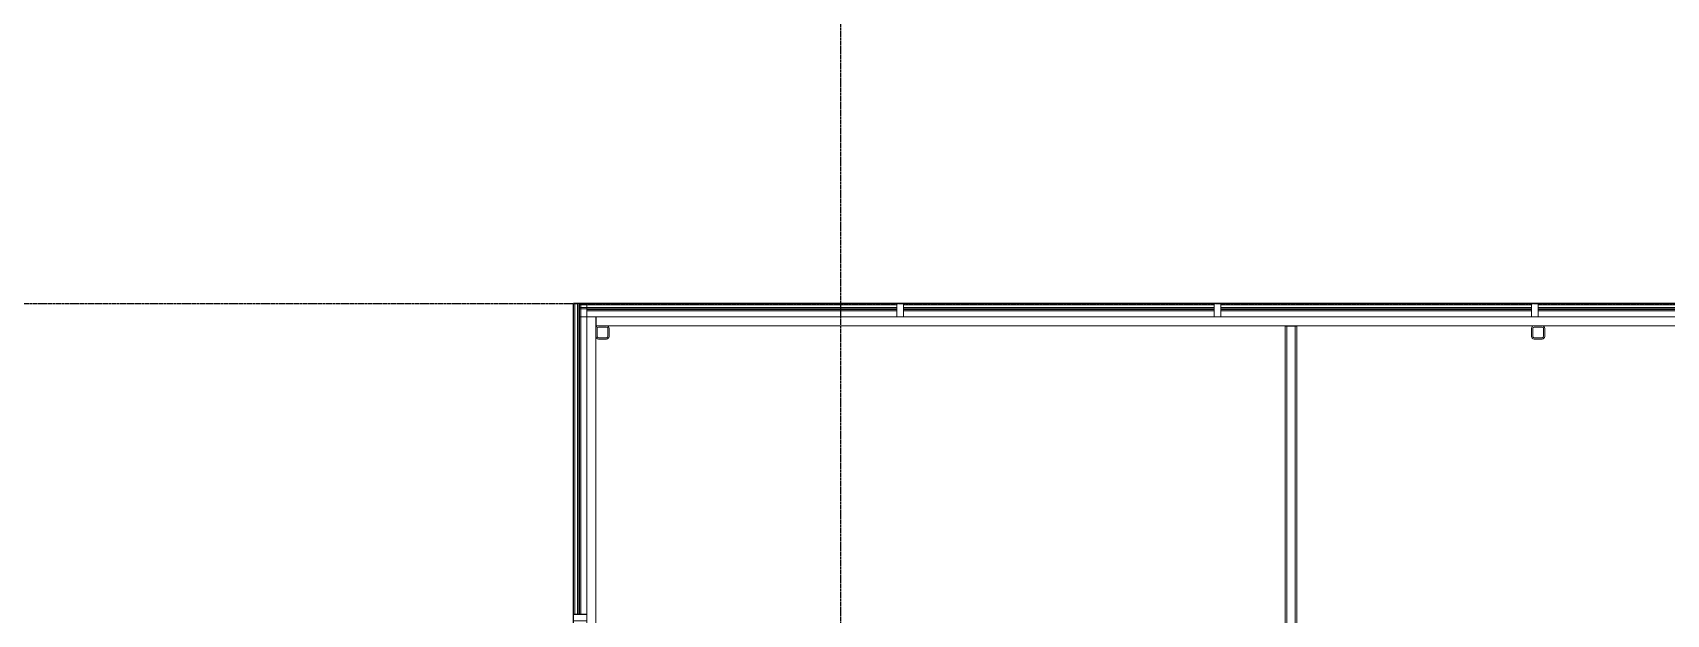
# Model space of a CAD drawing. Header units: millimetres. Extents: x -637480 to 299894, y -125373 to 39000.
# Drawn here: x 225487 to 237844, y 13850 to 18249 of the extents above; entities that cross this region are included whole.
import ezdxf

# ---------------------------------------------------------------- set-up
doc = ezdxf.new("R2010")
doc.units = ezdxf.units.MM
doc.linetypes.add('Xref building Toll$0$Grid Line', pattern=[22.225, 12.7, -3.175, 3.175, -3.175])
for name, color, linetype, lineweight in [('AM_BOR', 4, 'Continuous', 25), ('Xref building Toll$0$A-FLOR', 192, 'Continuous', 25), ('Xref building Toll$0$A-GLAZ-CURT', 52, 'Continuous', 9), ('Xref building Toll$0$A-GLAZ-CWMG', 51, 'Continuous', 9), ('Xref building Toll$0$A-WALL', 113, 'Continuous', 9), ('Xref building Toll$0$S-COLS', 52, 'Continuous', 9)]:
    doc.layers.add(name, color=color, linetype=linetype, lineweight=lineweight)
doc.layers.add('Xref building Toll$0$S-GRID', color=8, linetype='Continuous')

# ---------------------------------------------------------------- blocks, each defined once
blk = doc.blocks.new('Xref building Toll$0$Toll Grids')
at = {"layer": 'Xref building Toll$0$S-GRID', "linetype": 'Xref building Toll$0$Grid Line'}
for p, q in [((231601, -125373.3), (231601, 36031.5)), ((224843, 16200), (280997.7, 16200))]:
    blk.add_line(p, q, dxfattribs=at)
blk = doc.blocks.new('Xref building Toll$0$IVS-CURTPAN-Double Glass - E10THK-I10THK-40mm-1893025-MASTER GROUND FLOOR')
at = {"layer": 'Xref building Toll$0$A-GLAZ-CURT'}
for p, q in [((1175, -10), (-1175, -10)), ((-1175, -10), (-1175, -20)), ((-1175, -20), (-1175, -10)), ((-1175, -10), (1175, -10)), ((-1175, -10), (-1175, -10)), ((-1175, -20), (1175, -20)), ((1175, -20), (-1175, -20)), ((-1175, -20), (-1175, -20)), ((1175, -40), (-1175, -40)), ((-1175, -40), (-1175, -50)), ((-1175, -50), (-1175, -40)), ((-1175, -40), (1175, -40)), ((-1175, -40), (-1175, -40)), ((-1175, -50), (1175, -50)), ((1175, -50), (-1175, -50)), ((-1175, -50), (-1175, -50)), ((1175, -20), (1175, -10)), ((1175, -10), (1175, -20)), ((1175, -10), (1175, -10)), ((1175, -20), (1175, -20)), ((1175, -50), (1175, -40)), ((1175, -40), (1175, -50)), ((1175, -40), (1175, -40)), ((1175, -50), (1175, -50))]:
    blk.add_line(p, q, dxfattribs=at)
blk = doc.blocks.new('Xref building Toll$0$IVS-CURTPAN-Double Glass - E10THK-I10THK-40mm-1893023-MASTER GROUND FLOOR')
at = {"layer": 'Xref building Toll$0$A-GLAZ-CURT'}
for p, q in [((1175, -10), (-1175, -10)), ((-1175, -10), (-1175, -20)), ((-1175, -10), (-1175, -10)), ((-1175, -20), (1175, -20)), ((-1175, -20), (-1175, -20)), ((1175, -40), (-1175, -40)), ((-1175, -40), (-1175, -50)), ((-1175, -40), (-1175, -40)), ((-1175, -50), (1175, -50)), ((-1175, -50), (-1175, -50)), ((1175, -20), (1175, -10)), ((1175, -10), (1175, -10)), ((1175, -20), (1175, -20)), ((1175, -50), (1175, -40)), ((1175, -40), (1175, -40)), ((1175, -50), (1175, -50))]:
    blk.add_line(p, q, dxfattribs=at)
blk = doc.blocks.new('Xref building Toll$0$Rectangular Mullion - _SBA 50 x 100mm Office-1893014-MASTER GROUND FLOOR')
at = {"layer": 'Xref building Toll$0$A-GLAZ-CWMG'}
for p, q in [((268874, 156212), (268874, 156112)), ((268874, 156112), (268874, 156212)), ((268874, 156212), (268874, 156212)), ((271224, 156212), (268874, 156212)), ((268874, 156212), (271224, 156212)), ((271224, 156212), (271224, 156212)), ((271224, 156212), (271224, 156112)), ((271224, 156112), (271224, 156212)), ((268874, 156112), (268874, 156112)), ((268874, 156112), (271224, 156112)), ((268874, 156112), (271224, 156112)), ((271224, 156112), (271224, 156112))]:
    blk.add_line(p, q, dxfattribs=at)
blk = doc.blocks.new('Xref building Toll$0$Rectangular Mullion - _SBA 50 x 100mm Office-1893016-MASTER GROUND FLOOR')
at = {"layer": 'Xref building Toll$0$A-GLAZ-CWMG'}
for p, q in [((268874, 156212), (268874, 156212)), ((268874, 156212), (268874, 156112)), ((268874, 156112), (268874, 156212)), ((268874, 156212), (271224, 156212)), ((271224, 156212), (268874, 156212)), ((271224, 156212), (271224, 156112)), ((271224, 156112), (271224, 156212)), ((271224, 156212), (271224, 156212)), ((268874, 156112), (268874, 156112)), ((271224, 156112), (268874, 156112)), ((271224, 156112), (268874, 156112)), ((271224, 156112), (271224, 156112))]:
    blk.add_line(p, q, dxfattribs=at)
blk = doc.blocks.new('Xref building Toll$0$Rectangular Mullion - _SBA 50 x 100mm Office-1893017-MASTER GROUND FLOOR')
at = {"layer": 'Xref building Toll$0$A-GLAZ-CWMG'}
for p, q in [((25, 50), (-25, 50)), ((-25, 50), (-25, -50)), ((-25, 50), (-25, 50)), ((25, -50), (25, 50)), ((25, 50), (25, 50)), ((-25, -50), (25, -50)), ((-25, -50), (-25, -50)), ((25, -50), (25, -50))]:
    blk.add_line(p, q, dxfattribs=at)
blk = doc.blocks.new('Xref building Toll$0$Rectangular Mullion - _SBA 50 x 100mm Office-1893018-MASTER GROUND FLOOR')
at = {"layer": 'Xref building Toll$0$A-GLAZ-CWMG'}
for p, q in [((-25, 50), (-25, 50)), ((25, 50), (25, 50)), ((-25, -50), (-25, -50)), ((25, -50), (25, -50))]:
    blk.add_line(p, q, dxfattribs=at)
blk = doc.blocks.new('Xref building Toll$0$Rectangular Mullion - _SBA 50 x 100mm Office-1893019-MASTER GROUND FLOOR')
at = {"layer": 'Xref building Toll$0$A-GLAZ-CWMG', "lineweight": 18}
for p, q in [((-25, 50), (25, 50)), ((-25, -50), (-25, 50)), ((25, 50), (25, -50)), ((25, -50), (-25, -50))]:
    blk.add_line(p, q, dxfattribs=at)
at = {"layer": 'Xref building Toll$0$A-GLAZ-CWMG'}
for p, q in [((-25, 50), (-25, 50)), ((25, 50), (25, 50)), ((-25, -50), (-25, -50)), ((25, -50), (25, -50))]:
    blk.add_line(p, q, dxfattribs=at)
blk = doc.blocks.new('Xref building Toll$0$Rectangular Mullion - _SBA 50 x 100mm Office-2107262-MASTER GROUND FLOOR')
at = {"layer": 'Xref building Toll$0$A-GLAZ-CWMG'}
for p, q in [((237579, 156212), (237579, 156212)), ((237579, 156212), (237679, 156212)), ((237679, 156212), (237579, 156212)), ((237579, 156212), (237579, 153862)), ((237579, 153862), (237579, 156212)), ((237679, 156212), (237679, 156212)), ((237679, 153862), (237679, 156212)), ((237679, 153862), (237679, 156212)), ((237579, 153862), (237679, 153862)), ((237679, 153862), (237579, 153862)), ((237579, 153862), (237579, 153862)), ((237679, 153862), (237679, 153862))]:
    blk.add_line(p, q, dxfattribs=at)
blk = doc.blocks.new('Xref building Toll$0$Rectangular Mullion - _SBA 50 x 100mm Office-2107264-MASTER GROUND FLOOR')
at = {"layer": 'Xref building Toll$0$A-GLAZ-CWMG'}
for p, q in [((237579, 156212), (237679, 156212)), ((237679, 156212), (237579, 156212)), ((237579, 156212), (237579, 156212)), ((237579, 153862), (237579, 156212)), ((237579, 156212), (237579, 153862)), ((237679, 156212), (237679, 156212)), ((237679, 156212), (237679, 153862)), ((237679, 156212), (237679, 153862)), ((237579, 153862), (237579, 153862)), ((237579, 153862), (237679, 153862)), ((237679, 153862), (237579, 153862)), ((237679, 153862), (237679, 153862))]:
    blk.add_line(p, q, dxfattribs=at)
blk = doc.blocks.new('Xref building Toll$0$IVS-CURTPAN-Double Glass - E10THK-I10THK-40mm-2107829-MASTER GROUND FLOOR')
at = {"layer": 'Xref building Toll$0$A-GLAZ-CURT'}
for p, q in [((1172.5, -10), (-1172.5, -10)), ((-1172.5, -10), (-1172.5, -20)), ((-1172.5, -20), (-1172.5, -10)), ((-1172.5, -10), (1172.5, -10)), ((-1172.5, -10), (-1172.5, -10)), ((-1172.5, -20), (1172.5, -20)), ((1172.5, -20), (-1172.5, -20)), ((-1172.5, -20), (-1172.5, -20)), ((1172.5, -40), (-1172.5, -40)), ((-1172.5, -40), (-1172.5, -50)), ((-1172.5, -50), (-1172.5, -40)), ((-1172.5, -40), (1172.5, -40)), ((-1172.5, -40), (-1172.5, -40)), ((-1172.5, -50), (1172.5, -50)), ((1172.5, -50), (-1172.5, -50)), ((-1172.5, -50), (-1172.5, -50)), ((1172.5, -20), (1172.5, -10)), ((1172.5, -10), (1172.5, -20)), ((1172.5, -10), (1172.5, -10)), ((1172.5, -20), (1172.5, -20)), ((1172.5, -50), (1172.5, -40)), ((1172.5, -40), (1172.5, -50)), ((1172.5, -40), (1172.5, -40)), ((1172.5, -50), (1172.5, -50))]:
    blk.add_line(p, q, dxfattribs=at)
blk = doc.blocks.new('Xref building Toll$0$IVS-CURTPAN-Double Glass - E10THK-I10THK-40mm-2107828-MASTER GROUND FLOOR')
at = {"layer": 'Xref building Toll$0$A-GLAZ-CURT'}
for p, q in [((1172.5, -10), (-1172.5, -10)), ((-1172.5, -10), (-1172.5, -20)), ((-1172.5, -10), (-1172.5, -10)), ((-1172.5, -20), (1172.5, -20)), ((-1172.5, -20), (-1172.5, -20)), ((1172.5, -40), (-1172.5, -40)), ((-1172.5, -40), (-1172.5, -50)), ((-1172.5, -40), (-1172.5, -40)), ((-1172.5, -50), (1172.5, -50)), ((-1172.5, -50), (-1172.5, -50)), ((1172.5, -20), (1172.5, -10)), ((1172.5, -10), (1172.5, -10)), ((1172.5, -20), (1172.5, -20)), ((1172.5, -50), (1172.5, -40)), ((1172.5, -40), (1172.5, -40)), ((1172.5, -50), (1172.5, -50))]:
    blk.add_line(p, q, dxfattribs=at)
blk = doc.blocks.new('Xref building Toll$0$Rectangular Mullion - _SBA 50 x 100mm Office-2107835-MASTER GROUND FLOOR')
at = {"layer": 'Xref building Toll$0$A-GLAZ-CWMG'}
for p, q in [((240024, 156212), (237679, 156212)), ((237679, 156212), (240024, 156212)), ((240024, 156212), (240024, 156212)), ((240024, 156212), (240024, 156112)), ((240024, 156112), (240024, 156212)), ((237679, 156112), (240024, 156112)), ((237679, 156112), (240024, 156112)), ((240024, 156112), (240024, 156112))]:
    blk.add_line(p, q, dxfattribs=at)
blk = doc.blocks.new('Xref building Toll$0$Rectangular Mullion - _SBA 50 x 100mm Office-2107849-MASTER GROUND FLOOR')
at = {"layer": 'Xref building Toll$0$A-GLAZ-CWMG'}
for p, q in [((237679, 156212), (237679, 156212)), ((237679, 156212), (237679, 156112)), ((237679, 156112), (237679, 156212)), ((237679, 156212), (240024, 156212)), ((240024, 156212), (237679, 156212)), ((240024, 156212), (240024, 156112)), ((240024, 156112), (240024, 156212)), ((240024, 156212), (240024, 156212)), ((237679, 156112), (237679, 156112)), ((240024, 156112), (237679, 156112)), ((240024, 156112), (237679, 156112)), ((240024, 156112), (240024, 156112))]:
    blk.add_line(p, q, dxfattribs=at)
blk = doc.blocks.new('Xref building Toll$0$Rectangular Mullion - _SBA 50 x 100mm Office-2107836-MASTER GROUND FLOOR')
at = {"layer": 'Xref building Toll$0$A-GLAZ-CWMG'}
for p, q in [((237679, 156212), (240024, 156212)), ((240024, 156212), (237679, 156212)), ((240024, 156212), (240024, 156112)), ((240024, 156112), (240024, 156212)), ((240024, 156212), (240024, 156212)), ((240024, 156112), (237679, 156112)), ((240024, 156112), (237679, 156112)), ((240024, 156112), (240024, 156112))]:
    blk.add_line(p, q, dxfattribs=at)
blk = doc.blocks.new('Xref building Toll$0$SHS-Square Hollow Section-Column - 100x100SHS-1461565-MASTER GROUND FLOOR')
at = {"layer": 'Xref building Toll$0$S-COLS', "lineweight": 18}
for p, q in [((-50, -30), (-50, 30)), ((-40, 30), (-40, -30)), ((-30, 50), (30, 50)), ((30, 40), (-30, 40)), ((40, -30), (40, 30)), ((50, 30), (50, -30)), ((-30, -40), (30, -40)), ((30, -50), (-30, -50))]:
    blk.add_line(p, q, dxfattribs=at)
for centre, radius, start, end in [((-30, 30), 20, 90, 180), ((-30, 30), 10, 90, 180), ((30, 30), 20, 0, 90), ((30, 30), 10, 360, 90), ((-30, -30), 20, 180, 270), ((-30, -30), 10, 180, 270), ((30, -30), 10, 270, 360), ((30, -30), 20, 270, 0)]:
    blk.add_arc(centre, radius, start, end, dxfattribs=at)
blk = doc.blocks.new('Xref building Toll$0$SHS-Square Hollow Section-Column - 100x100SHS-V213-MASTER GROUND FLOOR')
at = {"layer": 'Xref building Toll$0$S-COLS', "lineweight": 18}
for p, q in [((-50, -30), (-50, 30)), ((-40, 30), (-40, -30)), ((-30, 50), (30, 50)), ((30, 40), (-30, 40)), ((40, -30), (40, 30)), ((50, 30), (50, -30)), ((-30, -40), (30, -40)), ((30, -50), (-30, -50))]:
    blk.add_line(p, q, dxfattribs=at)
for centre, radius, start, end in [((-30, 30), 20, 90, 180), ((-30, 30), 10, 90, 180), ((30, 30), 20, 0, 90), ((30, 30), 10, 360, 90), ((-30, -30), 20, 180, 270), ((-30, -30), 10, 180, 270), ((30, -30), 10, 270, 360), ((30, -30), 20, 270, 0)]:
    blk.add_arc(centre, radius, start, end, dxfattribs=at)
blk = doc.blocks.new('Xref building Toll$0$IVS-CURTPAN-Double Glass - E10THK-I10THK-40mm-2107868-MASTER GROUND FLOOR')
at = {"layer": 'Xref building Toll$0$A-GLAZ-CURT'}
for p, q in [((30, -10), (-30, -10)), ((-30, -10), (-30, -20)), ((-30, -20), (-30, -10)), ((-30, -10), (30, -10)), ((-30, -10), (-30, -10)), ((-30, -20), (30, -20)), ((30, -20), (-30, -20)), ((-30, -20), (-30, -20)), ((30, -40), (-30, -40)), ((-30, -40), (-30, -50)), ((-30, -50), (-30, -40)), ((-30, -40), (30, -40)), ((-30, -40), (-30, -40)), ((-30, -50), (30, -50)), ((30, -50), (-30, -50)), ((-30, -50), (-30, -50)), ((30, -20), (30, -10)), ((30, -10), (30, -20)), ((30, -10), (30, -10)), ((30, -20), (30, -20)), ((30, -50), (30, -40)), ((30, -40), (30, -50)), ((30, -40), (30, -40)), ((30, -50), (30, -50))]:
    blk.add_line(p, q, dxfattribs=at)
blk = doc.blocks.new('Xref building Toll$0$IVS-CURTPAN-Double Glass - E10THK-I10THK-40mm-2107869-MASTER GROUND FLOOR')
at = {"layer": 'Xref building Toll$0$A-GLAZ-CURT'}
for p, q in [((30, -10), (-30, -10)), ((-30, -10), (-30, -20)), ((-30, -20), (-30, -10)), ((-30, -10), (30, -10)), ((-30, -10), (-30, -10)), ((-30, -20), (30, -20)), ((30, -20), (-30, -20)), ((-30, -20), (-30, -20)), ((30, -40), (-30, -40)), ((-30, -40), (-30, -50)), ((-30, -50), (-30, -40)), ((-30, -40), (30, -40)), ((-30, -40), (-30, -40)), ((-30, -50), (30, -50)), ((30, -50), (-30, -50)), ((-30, -50), (-30, -50)), ((30, -20), (30, -10)), ((30, -10), (30, -20)), ((30, -10), (30, -10)), ((30, -20), (30, -20)), ((30, -50), (30, -40)), ((30, -40), (30, -50)), ((30, -40), (30, -40)), ((30, -50), (30, -50))]:
    blk.add_line(p, q, dxfattribs=at)
blk = doc.blocks.new('Xref building Toll$0$IVS-CURTPAN-Double Glass - E10THK-I10THK-40mm-2107870-MASTER GROUND FLOOR')
at = {"layer": 'Xref building Toll$0$A-GLAZ-CURT'}
for p, q in [((30, -10), (-30, -10)), ((-30, -10), (-30, -20)), ((-30, -10), (-30, -10)), ((-30, -20), (30, -20)), ((-30, -20), (-30, -20)), ((30, -40), (-30, -40)), ((-30, -40), (-30, -50)), ((-30, -40), (-30, -40)), ((-30, -50), (30, -50)), ((-30, -50), (-30, -50)), ((30, -20), (30, -10)), ((30, -10), (30, -10)), ((30, -20), (30, -20)), ((30, -50), (30, -40)), ((30, -40), (30, -40)), ((30, -50), (30, -50))]:
    blk.add_line(p, q, dxfattribs=at)
blk = doc.blocks.new('Xref building Toll$0$Rectangular Mullion - _SBA 50 x 100mm Office-2107866-MASTER GROUND FLOOR')
at = {"layer": 'Xref building Toll$0$A-GLAZ-CWMG'}
for p, q in [((237619, 156212), (237619, 156112)), ((237619, 156112), (237619, 156212)), ((237619, 156212), (237619, 156212)), ((237679, 156212), (237619, 156212)), ((237619, 156212), (237679, 156212)), ((237619, 156112), (237619, 156112)), ((237619, 156112), (237679, 156112)), ((237619, 156112), (237679, 156112))]:
    blk.add_line(p, q, dxfattribs=at)
blk = doc.blocks.new('Xref building Toll$0$Rectangular Mullion - _SBA 50 x 100mm Office-2107867-MASTER GROUND FLOOR')
at = {"layer": 'Xref building Toll$0$A-GLAZ-CWMG'}
for p, q in [((237619, 156212), (237619, 156212)), ((237619, 156212), (237619, 156112)), ((237619, 156112), (237619, 156212)), ((237619, 156212), (237679, 156212)), ((237679, 156212), (237619, 156212)), ((237619, 156112), (237619, 156112)), ((237679, 156112), (237619, 156112)), ((237679, 156112), (237619, 156112))]:
    blk.add_line(p, q, dxfattribs=at)
blk = doc.blocks.new('Xref building Toll$0$System Panel - _SBA Glazing Office-2189471-MASTER GROUND FLOOR')
at = {"layer": 'Xref building Toll$0$A-GLAZ-CURT'}
blk.add_hatch(color=256, dxfattribs=at).paths.add_polyline_path([(-1175, -5), (-1175, 5), (1175, 5), (1175, -5)], flags=0)
for p, q in [((-1175, 5), (-1175, 5)), ((-1175, 5), (1175, 5)), ((1175, 5), (-1175, 5)), ((-1175, -5), (-1175, 5)), ((-1175, 5), (-1175, -5)), ((1175, 5), (1175, 5)), ((1175, 5), (1175, -5)), ((1175, 5), (1175, -5)), ((-1175, -5), (1175, -5)), ((1175, -5), (-1175, -5)), ((-1175, -5), (-1175, -5)), ((1175, -5), (1175, -5))]:
    blk.add_line(p, q, dxfattribs=at)
blk = doc.blocks.new('Xref building Toll$0$System Panel - _SBA Glazing Office-2189959-MASTER GROUND FLOOR')
at = {"layer": 'Xref building Toll$0$A-GLAZ-CURT'}
blk.add_hatch(color=256, dxfattribs=at).paths.add_polyline_path([(-1172.5, -5), (-1172.5, 5), (1172.5, 5), (1172.5, -5)], flags=0)
for p, q in [((-1172.5, 5), (-1172.5, 5)), ((-1172.5, 5), (1172.5, 5)), ((1172.5, 5), (-1172.5, 5)), ((-1172.5, -5), (-1172.5, 5)), ((-1172.5, 5), (-1172.5, -5)), ((1172.5, 5), (1172.5, 5)), ((1172.5, 5), (1172.5, -5)), ((1172.5, 5), (1172.5, -5)), ((-1172.5, -5), (1172.5, -5)), ((1172.5, -5), (-1172.5, -5)), ((-1172.5, -5), (-1172.5, -5)), ((1172.5, -5), (1172.5, -5))]:
    blk.add_line(p, q, dxfattribs=at)
blk = doc.blocks.new('Xref building Toll')
at = {"layer": 'Xref building Toll$0$A-FLOR'}
for p in [(229579, 0), (270000, 16200)]:
    blk.add_line(p, (229579, 16200), dxfattribs=at)
at = {"layer": 'Xref building Toll$0$A-WALL'}
for p, q in [((229679, 6400), (229679, 16100)), ((229679, 16100), (229747, 16100)), ((229747, 6400), (229747, 16100)), ((229749, 16100), (263249, 16100)), ((229749, 16032), (229749, 16100)), ((229749, 16032), (263249, 16032)), ((234973, 16030), (234973, 10152.9)), ((235037, 16030), (235037, 10216.9))]:
    blk.add_line(p, q, dxfattribs=at)
at = {"layer": 'Xref building Toll$0$A-WALL', "lineweight": 18}
for p, q in [((235050, 16030), (234960, 16030)), ((234960, 16030), (234960, 10139.9)), ((235050, 10229.9), (235050, 16030))]:
    blk.add_line(p, q, dxfattribs=at)
blk.add_blockref('Xref building Toll$0$Toll Grids', (0, 0))
at = {"layer": 'Xref building Toll$0$A-GLAZ-CURT'}
for name, p, rotation in [('Xref building Toll$0$IVS-CURTPAN-Double Glass - E10THK-I10THK-40mm-1893025-MASTER GROUND FLOOR', (229629, 15025), 270), ('Xref building Toll$0$IVS-CURTPAN-Double Glass - E10THK-I10THK-40mm-1893023-MASTER GROUND FLOOR', (229629, 15025), 270), ('Xref building Toll$0$IVS-CURTPAN-Double Glass - E10THK-I10THK-40mm-2107868-MASTER GROUND FLOOR', (229649, 16150), 180), ('Xref building Toll$0$IVS-CURTPAN-Double Glass - E10THK-I10THK-40mm-2107869-MASTER GROUND FLOOR', (229649, 16150), 180), ('Xref building Toll$0$IVS-CURTPAN-Double Glass - E10THK-I10THK-40mm-2107870-MASTER GROUND FLOOR', (229649, 16150), 180), ('Xref building Toll$0$System Panel - _SBA Glazing Office-2189471-MASTER GROUND FLOOR', (229629, 15025), 270), ('Xref building Toll$0$IVS-CURTPAN-Double Glass - E10THK-I10THK-40mm-2107829-MASTER GROUND FLOOR', (230851.5, 16150), 180), ('Xref building Toll$0$IVS-CURTPAN-Double Glass - E10THK-I10THK-40mm-2107828-MASTER GROUND FLOOR', (230851.5, 16150), 180), ('Xref building Toll$0$IVS-CURTPAN-Double Glass - E10THK-I10THK-40mm-1893025-MASTER GROUND FLOOR', (233249, 16150), 180), ('Xref building Toll$0$IVS-CURTPAN-Double Glass - E10THK-I10THK-40mm-1893023-MASTER GROUND FLOOR', (233249, 16150), 180), ('Xref building Toll$0$IVS-CURTPAN-Double Glass - E10THK-I10THK-40mm-1893025-MASTER GROUND FLOOR', (235649, 16150), 180), ('Xref building Toll$0$IVS-CURTPAN-Double Glass - E10THK-I10THK-40mm-1893023-MASTER GROUND FLOOR', (235649, 16150), 180), ('Xref building Toll$0$IVS-CURTPAN-Double Glass - E10THK-I10THK-40mm-1893025-MASTER GROUND FLOOR', (238049, 16150), 180), ('Xref building Toll$0$IVS-CURTPAN-Double Glass - E10THK-I10THK-40mm-1893023-MASTER GROUND FLOOR', (238049, 16150), 180), ('Xref building Toll$0$System Panel - _SBA Glazing Office-2189959-MASTER GROUND FLOOR', (230851.5, 16150), 180), ('Xref building Toll$0$System Panel - _SBA Glazing Office-2189471-MASTER GROUND FLOOR', (233249, 16150), 180), ('Xref building Toll$0$System Panel - _SBA Glazing Office-2189471-MASTER GROUND FLOOR', (235649, 16150), 180), ('Xref building Toll$0$System Panel - _SBA Glazing Office-2189471-MASTER GROUND FLOOR', (238049, 16150), 180)]:
    blk.add_blockref(name, p, dxfattribs=dict(at, rotation=rotation))
at = {"layer": 'Xref building Toll$0$A-GLAZ-CWMG'}
for name, p in [('Xref building Toll$0$Rectangular Mullion - _SBA 50 x 100mm Office-2107262-MASTER GROUND FLOOR', (-8000, -140012.5)), ('Xref building Toll$0$Rectangular Mullion - _SBA 50 x 100mm Office-2107264-MASTER GROUND FLOOR', (-8000, -140012.5)), ('Xref building Toll$0$Rectangular Mullion - _SBA 50 x 100mm Office-2107264-MASTER GROUND FLOOR', (-8000, -140012.5)), ('Xref building Toll$0$Rectangular Mullion - _SBA 50 x 100mm Office-2107866-MASTER GROUND FLOOR', (-8000, -140012.5)), ('Xref building Toll$0$Rectangular Mullion - _SBA 50 x 100mm Office-2107867-MASTER GROUND FLOOR', (-8000, -140012.5)), ('Xref building Toll$0$Rectangular Mullion - _SBA 50 x 100mm Office-2107835-MASTER GROUND FLOOR', (-8000, -140012.5)), ('Xref building Toll$0$Rectangular Mullion - _SBA 50 x 100mm Office-2107849-MASTER GROUND FLOOR', (-8000, -140012.5)), ('Xref building Toll$0$Rectangular Mullion - _SBA 50 x 100mm Office-2107836-MASTER GROUND FLOOR', (-8000, -140012.5)), ('Xref building Toll$0$Rectangular Mullion - _SBA 50 x 100mm Office-1893014-MASTER GROUND FLOOR', (-36800, -140012.5)), ('Xref building Toll$0$Rectangular Mullion - _SBA 50 x 100mm Office-1893016-MASTER GROUND FLOOR', (-36800, -140012.5)), ('Xref building Toll$0$Rectangular Mullion - _SBA 50 x 100mm Office-1893016-MASTER GROUND FLOOR', (-36800, -140012.5)), ('Xref building Toll$0$Rectangular Mullion - _SBA 50 x 100mm Office-1893014-MASTER GROUND FLOOR', (-34400, -140012.5)), ('Xref building Toll$0$Rectangular Mullion - _SBA 50 x 100mm Office-1893016-MASTER GROUND FLOOR', (-34400, -140012.5)), ('Xref building Toll$0$Rectangular Mullion - _SBA 50 x 100mm Office-1893016-MASTER GROUND FLOOR', (-34400, -140012.5)), ('Xref building Toll$0$Rectangular Mullion - _SBA 50 x 100mm Office-1893014-MASTER GROUND FLOOR', (-32000, -140012.5)), ('Xref building Toll$0$Rectangular Mullion - _SBA 50 x 100mm Office-1893016-MASTER GROUND FLOOR', (-32000, -140012.5)), ('Xref building Toll$0$Rectangular Mullion - _SBA 50 x 100mm Office-1893016-MASTER GROUND FLOOR', (-32000, -140012.5))]:
    blk.add_blockref(name, p, dxfattribs=at)
at = {"layer": 'Xref building Toll$0$A-GLAZ-CWMG', "extrusion": (0, 0, -1)}
for name, p in [('Xref building Toll$0$Rectangular Mullion - _SBA 50 x 100mm Office-1893017-MASTER GROUND FLOOR', (-232049, 16150)), ('Xref building Toll$0$Rectangular Mullion - _SBA 50 x 100mm Office-1893018-MASTER GROUND FLOOR', (-232049, 16150)), ('Xref building Toll$0$Rectangular Mullion - _SBA 50 x 100mm Office-1893019-MASTER GROUND FLOOR', (-232049, 16150)), ('Xref building Toll$0$Rectangular Mullion - _SBA 50 x 100mm Office-1893017-MASTER GROUND FLOOR', (-234449, 16150)), ('Xref building Toll$0$Rectangular Mullion - _SBA 50 x 100mm Office-1893018-MASTER GROUND FLOOR', (-234449, 16150)), ('Xref building Toll$0$Rectangular Mullion - _SBA 50 x 100mm Office-1893019-MASTER GROUND FLOOR', (-234449, 16150)), ('Xref building Toll$0$Rectangular Mullion - _SBA 50 x 100mm Office-1893017-MASTER GROUND FLOOR', (-236849, 16150)), ('Xref building Toll$0$Rectangular Mullion - _SBA 50 x 100mm Office-1893018-MASTER GROUND FLOOR', (-236849, 16150)), ('Xref building Toll$0$Rectangular Mullion - _SBA 50 x 100mm Office-1893019-MASTER GROUND FLOOR', (-236849, 16150))]:
    blk.add_blockref(name, p, dxfattribs=at)
at = {"layer": 'Xref building Toll$0$A-GLAZ-CWMG', "extrusion": (0, 0, -1), "rotation": 270}
blk.add_blockref('Xref building Toll$0$Rectangular Mullion - _SBA 50 x 100mm Office-1893019-MASTER GROUND FLOOR', (-229629, 13825), dxfattribs=at)
at = {"layer": 'Xref building Toll$0$S-COLS', "rotation": 180}
for name, p in [('Xref building Toll$0$SHS-Square Hollow Section-Column - 100x100SHS-1461565-MASTER GROUND FLOOR', (229797, 15982)), ('Xref building Toll$0$SHS-Square Hollow Section-Column - 100x100SHS-V213-MASTER GROUND FLOOR', (236874, 15982))]:
    blk.add_blockref(name, p, dxfattribs=at)

msp = doc.modelspace()

# ---------------------------------------------------------------- block references
at = {"layer": 'AM_BOR'}
msp.add_blockref('Xref building Toll', (0, 0), dxfattribs=at)

doc.saveas('drawing.dxf')
